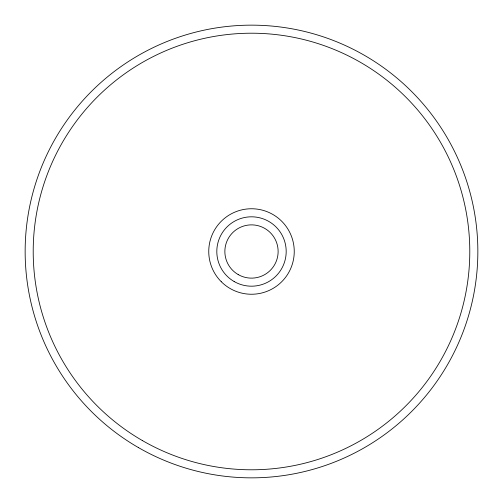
<?xml version="1.0" encoding="UTF-8"?>
<svg xmlns="http://www.w3.org/2000/svg" width="503" height="503" viewBox="0 0 503 503"><rect width="100%" height="100%" fill="white"/><g stroke="black" fill="none" stroke-linecap="round" stroke-linejoin="round"><path stroke-width="0.75" d="M238.183 274.563A26.628 26.628 0 0 0 278.128 251.5A26.628 26.628 0 0 0 238.183 228.437A26.628 26.628 0 0 0 238.183 274.563M234.159 281.542A34.688 34.688 0 0 0 286.188 251.5A34.688 34.688 0 0 0 234.159 221.458A34.688 34.688 0 0 0 234.159 281.542M138.325 447.525A226.35 226.35 0 0 0 477.85 251.5A226.35 226.35 0 0 0 138.325 55.475A226.35 226.35 0 0 0 138.325 447.525M142.355 440.546A218.289 218.289 0 0 0 469.789 251.5A218.289 218.289 0 0 0 142.355 62.454A218.289 218.289 0 0 0 142.355 440.546M221.276 281.724A42.742 42.742 0 0 0 292.79 262.566A42.742 42.742 0 0 0 240.434 210.21A42.742 42.742 0 0 0 221.276 281.724"/></g></svg>
